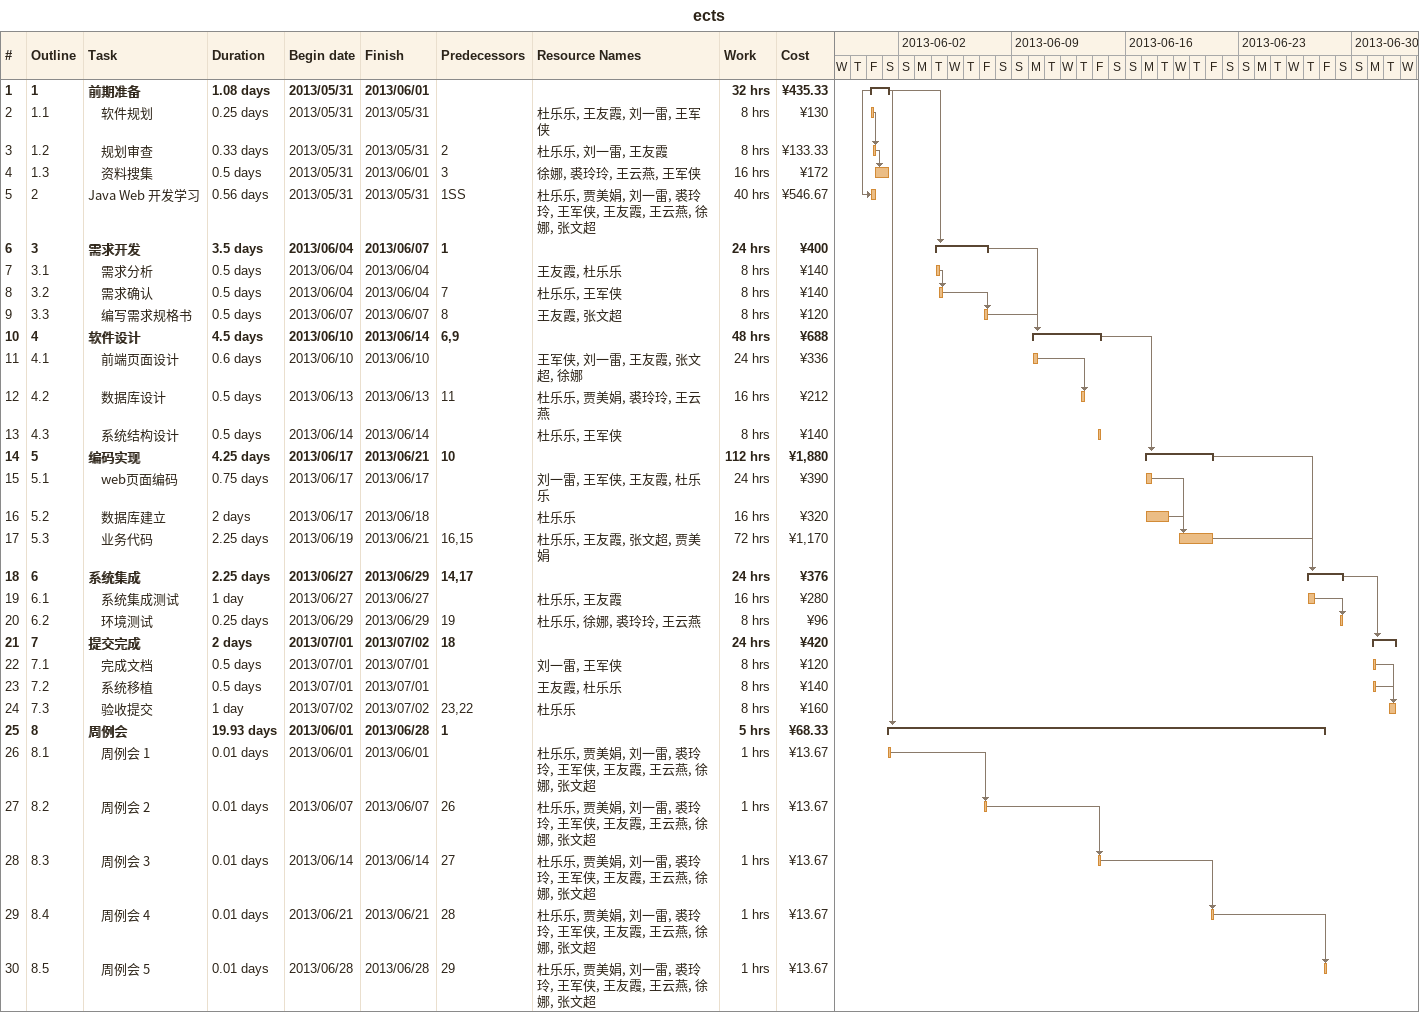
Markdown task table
ects

| ID | WBS | Task | Duration | Start | Finish | Predecessors | Resources | Work (h) | Cost (¥) |
|---|---|---|---|---|---|---|---|---|---|
| 1 | 1 | **前期准备** | 1.08d | 2013-05-31 | 2013-06-01 |  |  | 32 | 435.33 |
| 2 | 1.1 | 软件规划 | 0.25d | 2013-05-31 | 2013-05-31 |  | 杜乐乐, 王友霞, 刘一雷, 王军侠 | 8 | 130 |
| 3 | 1.2 | 规划审查 | 0.33d | 2013-05-31 | 2013-05-31 | 2 | 杜乐乐, 刘一雷, 王友霞 | 8 | 133.33 |
| 4 | 1.3 | 资料搜集 | 0.5d | 2013-05-31 | 2013-06-01 | 3 | 徐娜, 裘玲玲, 王云燕, 王军侠 | 16 | 172 |
| 5 | 2 | Java Web 开发学习 | 0.56d | 2013-05-31 | 2013-05-31 | 1SS | 杜乐乐, 贾美娟, 刘一雷, 裘玲玲, 王军侠, 王友霞, 王云燕, 徐娜, 张文超 | 40 | 546.67 |
| 6 | 3 | **需求开发** | 3.5d | 2013-06-04 | 2013-06-07 | 1 |  | 24 | 400 |
| 7 | 3.1 | 需求分析 | 0.5d | 2013-06-04 | 2013-06-04 |  | 王友霞, 杜乐乐 | 8 | 140 |
| 8 | 3.2 | 需求确认 | 0.5d | 2013-06-04 | 2013-06-04 | 7 | 杜乐乐, 王军侠 | 8 | 140 |
| 9 | 3.3 | 编写需求规格书 | 0.5d | 2013-06-07 | 2013-06-07 | 8 | 王友霞, 张文超 | 8 | 120 |
| 10 | 4 | **软件设计** | 4.5d | 2013-06-10 | 2013-06-14 | 6, 9 |  | 48 | 688 |
| 11 | 4.1 | 前端页面设计 | 0.6d | 2013-06-10 | 2013-06-10 |  | 王军侠, 刘一雷, 王友霞, 张文超, 徐娜 | 24 | 336 |
| 12 | 4.2 | 数据库设计 | 0.5d | 2013-06-13 | 2013-06-13 | 11 | 杜乐乐, 贾美娟, 裘玲玲, 王云燕 | 16 | 212 |
| 13 | 4.3 | 系统结构设计 | 0.5d | 2013-06-14 | 2013-06-14 |  | 杜乐乐, 王军侠 | 8 | 140 |
| 14 | 5 | **编码实现** | 4.25d | 2013-06-17 | 2013-06-21 | 10 |  | 112 | 1880 |
| 15 | 5.1 | web页面编码 | 0.75d | 2013-06-17 | 2013-06-17 |  | 刘一雷, 王军侠, 王友霞, 杜乐乐 | 24 | 390 |
| 16 | 5.2 | 数据库建立 | 2d | 2013-06-17 | 2013-06-18 |  | 杜乐乐 | 16 | 320 |
| 17 | 5.3 | 业务代码 | 2.25d | 2013-06-19 | 2013-06-21 | 16, 15 | 杜乐乐, 王友霞, 张文超, 贾美娟 | 72 | 1170 |
| 18 | 6 | **系统集成** | 2.25d | 2013-06-27 | 2013-06-29 | 14, 17 |  | 24 | 376 |
| 19 | 6.1 | 系统集成测试 | 1d | 2013-06-27 | 2013-06-27 |  | 杜乐乐, 王友霞 | 16 | 280 |
| 20 | 6.2 | 环境测试 | 0.25d | 2013-06-29 | 2013-06-29 | 19 | 杜乐乐, 徐娜, 裘玲玲, 王云燕 | 8 | 96 |
| 21 | 7 | **提交完成** | 2d | 2013-07-01 | 2013-07-02 | 18 |  | 24 | 420 |
| 22 | 7.1 | 完成文档 | 0.5d | 2013-07-01 | 2013-07-01 |  | 刘一雷, 王军侠 | 8 | 120 |
| 23 | 7.2 | 系统移植 | 0.5d | 2013-07-01 | 2013-07-01 |  | 王友霞, 杜乐乐 | 8 | 140 |
| 24 | 7.3 | 验收提交 | 1d | 2013-07-02 | 2013-07-02 | 23, 22 | 杜乐乐 | 8 | 160 |
| 25 | 8 | **周例会** | 19.93d | 2013-06-01 | 2013-06-28 | 1 |  | 5 | 68.33 |
| 26 | 8.1 | 周例会 1 | 0.01d | 2013-06-01 | 2013-06-01 |  | 杜乐乐, 贾美娟, 刘一雷, 裘玲玲, 王军侠, 王友霞, 王云燕, 徐娜, 张文超 | 1 | 13.67 |
| 27 | 8.2 | 周例会 2 | 0.01d | 2013-06-07 | 2013-06-07 | 26 | 杜乐乐, 贾美娟, 刘一雷, 裘玲玲, 王军侠, 王友霞, 王云燕, 徐娜, 张文超 | 1 | 13.67 |
| 28 | 8.3 | 周例会 3 | 0.01d | 2013-06-14 | 2013-06-14 | 27 | 杜乐乐, 贾美娟, 刘一雷, 裘玲玲, 王军侠, 王友霞, 王云燕, 徐娜, 张文超 | 1 | 13.67 |
| 29 | 8.4 | 周例会 4 | 0.01d | 2013-06-21 | 2013-06-21 | 28 | 杜乐乐, 贾美娟, 刘一雷, 裘玲玲, 王军侠, 王友霞, 王云燕, 徐娜, 张文超 | 1 | 13.67 |
| 30 | 8.5 | 周例会 5 | 0.01d | 2013-06-28 | 2013-06-28 | 29 | 杜乐乐, 贾美娟, 刘一雷, 裘玲玲, 王军侠, 王友霞, 王云燕, 徐娜, 张文超 | 1 | 13.67 |
